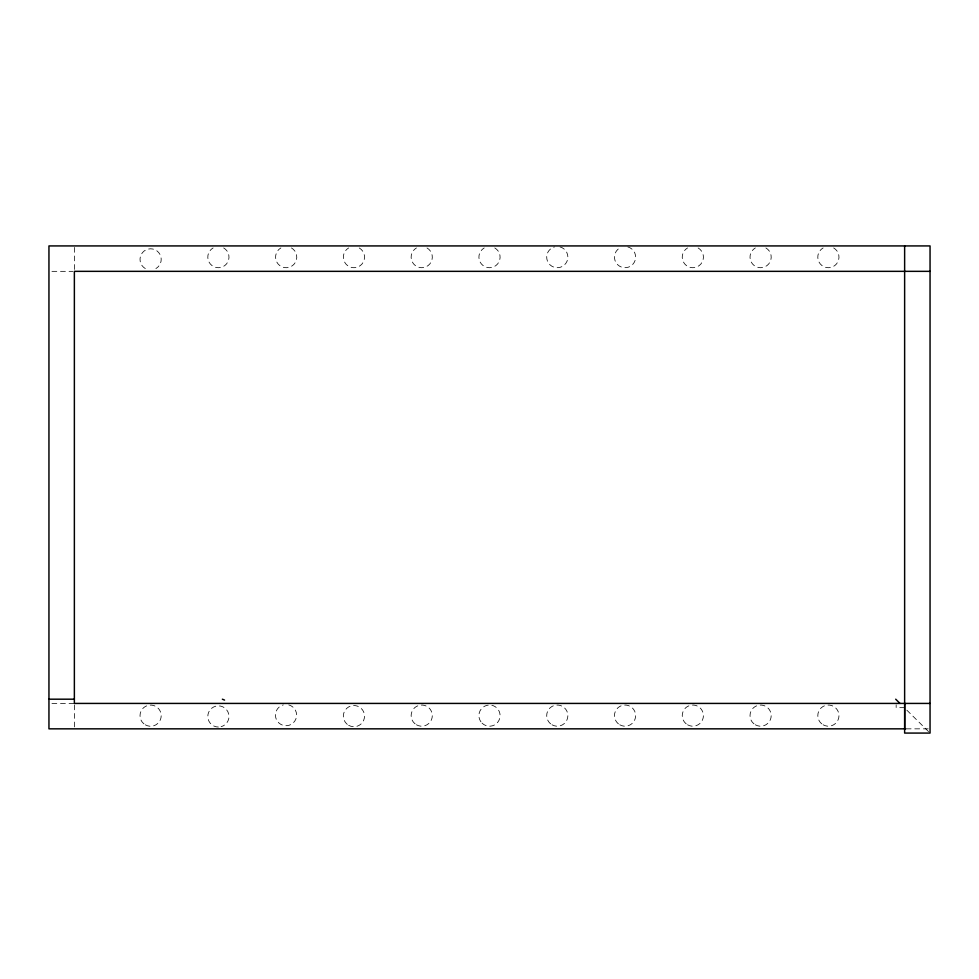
<?xml version="1.0" encoding="UTF-8"?>
<svg xmlns="http://www.w3.org/2000/svg" width="979" height="979" viewBox="0 0 979 979"><rect width="100%" height="100%" fill="white"/><g stroke="black" fill="none" stroke-linecap="round" stroke-linejoin="round"><path stroke-width="0.73" stroke-dasharray="4.89 3.67" d="M51.936 271.342L72.874 271.342M51.936 703.424L74.367 703.424M904.633 707.658L896.164 707.658L896.164 704.831M906.211 728.841L928.618 728.841M906.823 710.154L928.973 732.011M74.367 247.418L74.367 269.849M74.367 704.917L74.367 728.841M833.68 247.956A10.585 10.585 0 0 1 836.494 263.938A10.585 10.585 0 0 1 820.267 263.938A10.585 10.585 0 0 1 823.094 247.956M765.908 247.956A10.585 10.585 0 0 1 768.723 263.938A10.585 10.585 0 0 1 752.496 263.938A10.585 10.585 0 0 1 755.311 247.956M698.125 247.956A10.585 10.585 0 0 1 700.94 263.938A10.585 10.585 0 0 1 684.713 263.938A10.585 10.585 0 0 1 687.539 247.956M627.796 246.904A10.585 10.585 0 0 1 634.221 262.421A10.585 10.585 0 0 1 617.565 264.624A10.585 10.585 0 0 1 619.756 247.956M560.012 246.904A10.585 10.585 0 0 1 565.948 263.204A10.585 10.585 0 0 1 548.607 263.204A10.585 10.585 0 0 1 554.53 246.904M494.799 247.956A10.585 10.585 0 0 1 497.613 263.938A10.585 10.585 0 0 1 481.387 263.938A10.585 10.585 0 0 1 484.201 247.956M427.015 247.956A10.585 10.585 0 0 1 429.83 263.938A10.585 10.585 0 0 1 413.615 263.938A10.585 10.585 0 0 1 416.43 247.956M359.244 247.956A10.585 10.585 0 0 1 362.059 263.938A10.585 10.585 0 0 1 345.832 263.938A10.585 10.585 0 0 1 348.646 247.956M291.461 247.956A10.585 10.585 0 0 1 294.287 263.938A10.585 10.585 0 0 1 278.06 263.938A10.585 10.585 0 0 1 280.875 247.956M223.689 247.956A10.585 10.585 0 0 1 226.504 263.938A10.585 10.585 0 0 1 210.277 263.938A10.585 10.585 0 0 1 213.092 247.956M145.32 268.564A10.585 10.585 0 0 1 142.506 252.582A10.585 10.585 0 0 1 158.733 252.582A10.585 10.585 0 0 1 155.906 268.564M218.39 727.042A10.585 10.585 0 0 1 208.796 711.978A10.585 10.585 0 0 1 226.504 709.64A10.585 10.585 0 0 1 221.132 726.675M288.768 704.904A10.585 10.585 0 0 1 294.703 721.205A10.585 10.585 0 0 1 277.351 721.205A10.585 10.585 0 0 1 283.286 704.904M416.43 724.778A10.585 10.585 0 0 0 432.314 715.612A10.585 10.585 0 0 0 416.43 706.446A10.585 10.585 0 0 0 416.43 724.778M482.011 723.102A10.585 10.585 0 0 0 499.731 718.353A10.585 10.585 0 0 0 486.759 705.382A10.585 10.585 0 0 0 482.011 723.102M551.985 724.778A10.585 10.585 0 0 0 567.869 715.612A10.585 10.585 0 0 0 551.985 706.446A10.585 10.585 0 0 0 551.985 724.778M619.756 724.778A10.585 10.585 0 0 0 635.64 715.612A10.585 10.585 0 0 0 619.756 706.446A10.585 10.585 0 0 0 619.756 724.778M687.539 724.778A10.585 10.585 0 0 0 703.424 715.612A10.585 10.585 0 0 0 687.539 706.446A10.585 10.585 0 0 0 687.539 724.778M755.311 724.778A10.585 10.585 0 0 0 771.195 715.612A10.585 10.585 0 0 0 755.311 706.446A10.585 10.585 0 0 0 755.311 724.778M823.094 724.778A10.585 10.585 0 0 0 838.979 715.612A10.585 10.585 0 0 0 823.094 706.446A10.585 10.585 0 0 0 823.094 724.778M145.32 724.827A10.585 10.585 0 0 0 161.205 715.661A10.585 10.585 0 0 0 145.32 706.483A10.585 10.585 0 0 0 145.32 724.827M348.646 725.292A10.585 10.585 0 0 0 364.531 716.114A10.585 10.585 0 0 0 348.646 706.948A10.585 10.585 0 0 0 348.646 725.292"/><path stroke-width="1.47" d="M930.05 271.342L74.367 271.342L74.367 703.424L930.05 703.424M48.95 699.19L74.367 699.19M905.575 728.841L48.95 728.841L48.95 245.925L930.05 245.925L930.05 733.075L904.633 733.075L904.633 245.925M222.368 699.19L224.57 700.095M895.699 699.19L899.995 703.424M904.718 703.424L904.718 728.841"/></g></svg>
